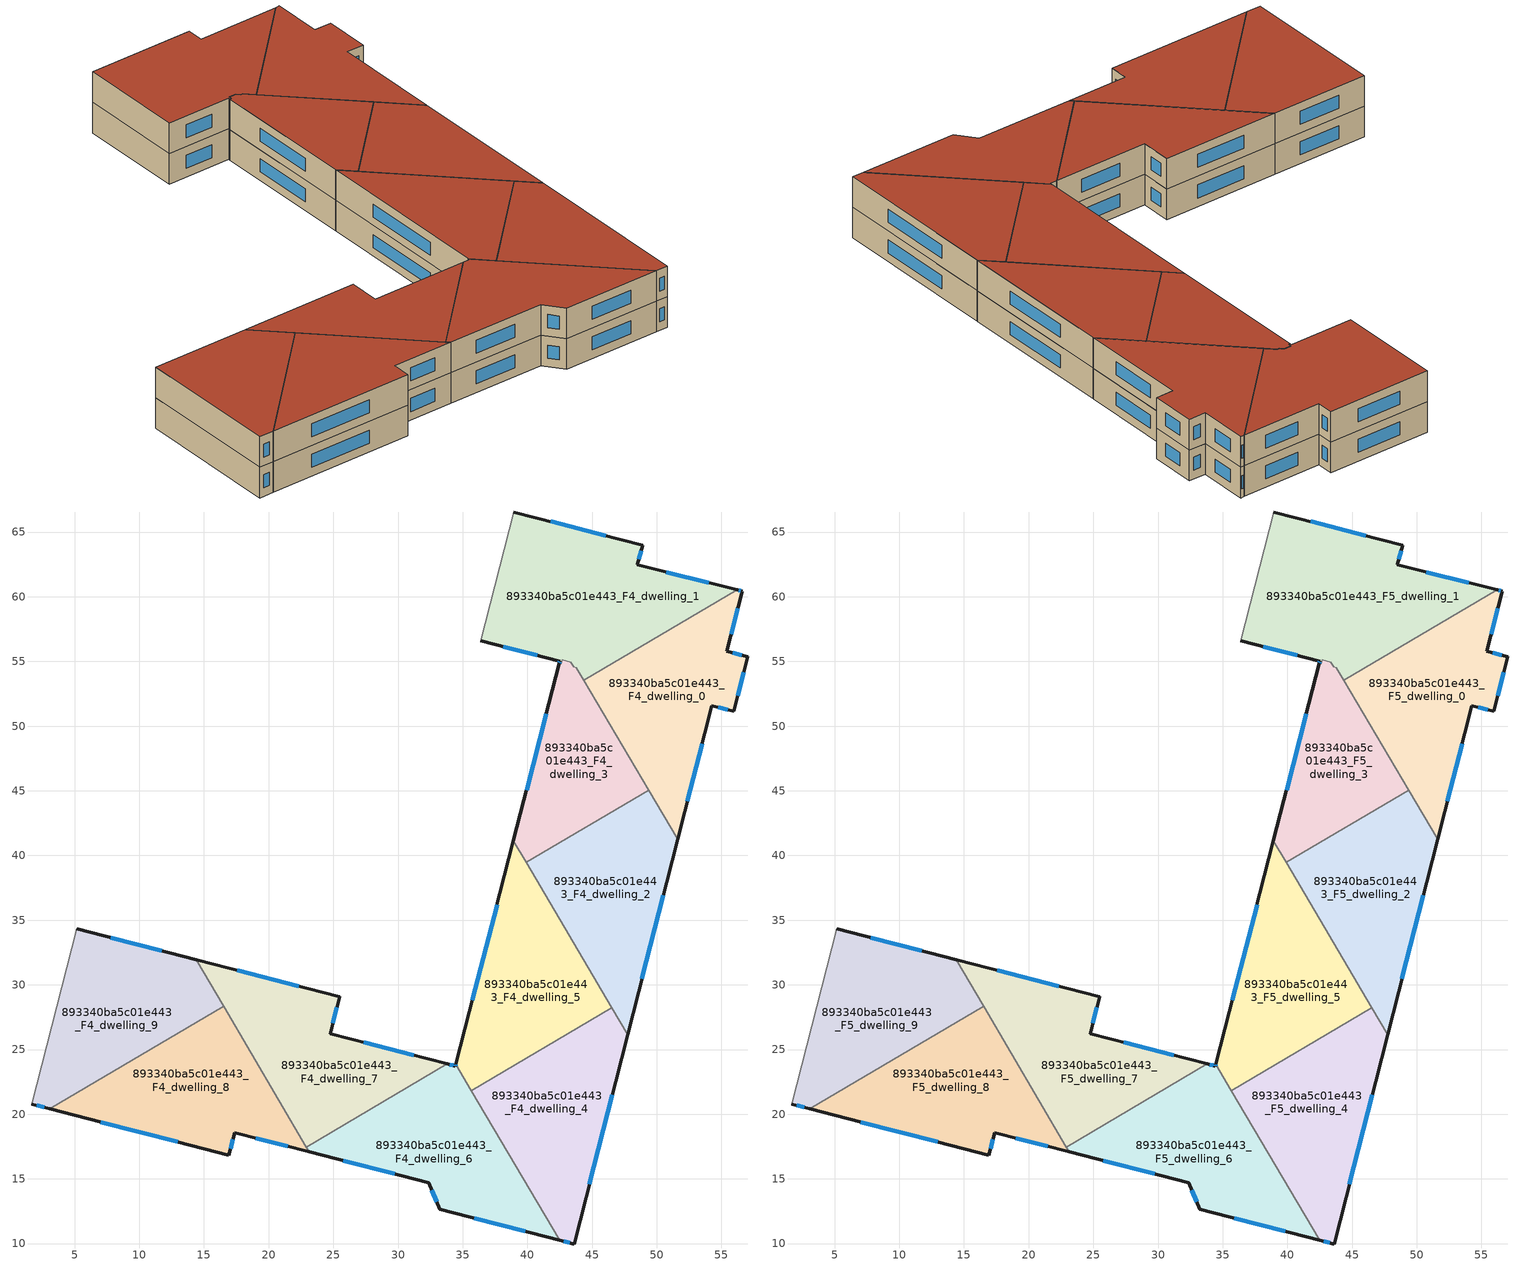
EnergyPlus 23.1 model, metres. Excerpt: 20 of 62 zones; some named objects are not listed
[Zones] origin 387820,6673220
893340ba5c01e443_F4_dwelling_0
 floor to 893340ba5c01e443_F3_dwelling_0 (EU_floor_Construction): 56.6,60.43 55.4,55.79 57.05,55.37 55.96,51.14 54.26,51.57 51.61,41.24 44.37,53.54 56.23,60.53 z12
 wall outside (EU_wall_Construction): 51.61,41.24 54.26,51.57 55.96,51.14 57.05,55.37 55.4,55.79 56.6,60.43 56.23,60.53 z12:15
 wall to 893340ba5c01e443_F4_dwelling_1 (EU_wall_Construction): 56.23,60.53 44.37,53.54 z12:15
 wall to 893340ba5c01e443_F4_dwelling_3 (EU_wall_Construction): 44.37,53.54 49.37,45.05 z12:15
 wall to 893340ba5c01e443_F4_dwelling_2 (EU_wall_Construction): 49.37,45.05 51.61,41.24 z12:15
 window (EU_Window_Construction): 56.27,52.35 56.74,54.16 / 54.75,51.45 55.47,51.26 / 52.37,44.19 53.5,48.62 / 56.5,60.46 56.34,60.5 / 55.74,57.12 56.26,59.11 / 56.58,55.49 55.87,55.67 z12.86:14.14
893340ba5c01e443_F4_dwelling_1
 floor to 893340ba5c01e443_F3_dwelling_1 (EU_floor_Construction): 56.23,60.53 44.37,53.54 43.78,54.53 43.58,54.58 43.36,54.95 42.69,55.12 42.61,54.83 42.47,54.87 42.5,55.01 36.37,56.59 38.94,66.55 48.9,63.98 48.51,62.46 z12
 wall outside (EU_wall_Construction): 36.37,56.59 42.5,55.01 42.47,54.87 / 56.23,60.53 48.51,62.46 48.9,63.98 38.94,66.55 z12:15
 wall adiabatic (EU_wall_Construction): 38.94,66.55 36.37,56.59 z12:15
 wall to 893340ba5c01e443_F4_dwelling_3 (EU_wall_Construction): 42.47,54.87 42.61,54.83 42.69,55.12 43.36,54.95 43.58,54.58 43.78,54.53 44.37,53.54 z12:15
 window (EU_Window_Construction): 42.49,54.97 42.48,54.91 / 38.12,56.14 40.75,55.46 / 46.05,64.72 41.79,65.82 / 48.62,62.89 48.79,63.55 / 54.03,61.08 50.71,61.91 z12.86:14.14
893340ba5c01e443_F4_dwelling_2
 floor to 893340ba5c01e443_F3_dwelling_2 (EU_floor_Construction): 49.37,45.05 51.61,41.24 47.75,26.14 39.9,39.47 z12
 wall outside (EU_wall_Construction): 47.75,26.14 51.61,41.24 z12:15
 wall to 893340ba5c01e443_F4_dwelling_3 (EU_wall_Construction): 49.37,45.05 39.9,39.47 z12:15
 wall to 893340ba5c01e443_F4_dwelling_5 (EU_wall_Construction): 39.9,39.47 46.53,28.21 z12:15
 wall to 893340ba5c01e443_F4_dwelling_4 (EU_wall_Construction): 46.53,28.21 47.75,26.14 z12:15
 window (EU_Window_Construction): 48.85,30.46 50.51,36.92 z12.86:14.14
893340ba5c01e443_F4_dwelling_3
 floor to 893340ba5c01e443_F3_dwelling_3 (EU_floor_Construction): 43.78,54.53 49.37,45.05 39.9,39.47 38.92,41.13 42.47,54.87 42.61,54.83 42.69,55.12 43.36,54.95 43.58,54.58 z12
 wall outside (EU_wall_Construction): 42.47,54.87 38.92,41.13 z12:15
 wall to 893340ba5c01e443_F4_dwelling_5 (EU_wall_Construction): 38.92,41.13 39.9,39.47 z12:15
 window (EU_Window_Construction): 41.45,50.94 39.93,45.05 z12.86:14.14
893340ba5c01e443_F4_dwelling_4
 floor to 893340ba5c01e443_F3_dwelling_4 (EU_floor_Construction): 46.53,28.21 47.75,26.14 43.6,9.97 42.48,10.26 35.67,21.82 z12
 wall outside (EU_wall_Construction): 42.48,10.26 43.6,9.97 47.75,26.14 z12:15
 wall to 893340ba5c01e443_F4_dwelling_5 (EU_wall_Construction): 46.53,28.21 35.67,21.82 z12:15
 wall to 893340ba5c01e443_F4_dwelling_6 (EU_wall_Construction): 35.67,21.82 42.48,10.26 z12:15
 window (EU_Window_Construction): 44.79,14.59 46.56,21.52 / 42.8,10.17 43.28,10.05 z12.86:14.14
893340ba5c01e443_F4_dwelling_5
 floor to 893340ba5c01e443_F3_dwelling_5 (EU_floor_Construction): 38.92,41.13 46.53,28.21 35.67,21.82 34.47,23.86 z12
 wall outside (EU_wall_Construction): 38.92,41.13 34.47,23.86 z12:15
 wall to 893340ba5c01e443_F4_dwelling_6 (EU_wall_Construction): 34.47,23.86 35.67,21.82 z12:15
 window (EU_Window_Construction): 37.65,36.19 35.74,28.79 z12.86:14.14
893340ba5c01e443_F4_dwelling_6
 floor to 893340ba5c01e443_F3_dwelling_6 (EU_floor_Construction): 34.47,23.86 42.48,10.26 33.24,12.64 32.37,14.71 23.14,17.08 22.92,17.46 33.82,23.88 34.43,23.72 z12
 wall outside (EU_wall_Construction): 34.47,23.86 34.43,23.72 33.82,23.88 / 23.14,17.08 32.37,14.71 33.24,12.64 42.48,10.26 z12:15
 wall to 893340ba5c01e443_F4_dwelling_7 (EU_wall_Construction): 33.82,23.88 22.92,17.46 z12:15
 wall to 893340ba5c01e443_F4_dwelling_8 (EU_wall_Construction): 22.92,17.46 23.14,17.08 z12:15
 window (EU_Window_Construction): 34.26,23.77 33.99,23.84 / 34.46,23.82 34.45,23.76 / 35.88,11.96 39.84,10.94 / 32.62,14.12 32.99,13.23 / 25.78,16.4 29.73,15.39 z12.86:14.14
893340ba5c01e443_F4_dwelling_7
 floor to 893340ba5c01e443_F3_dwelling_7 (EU_floor_Construction): 33.82,23.88 22.92,17.46 14.39,31.94 25.48,29.08 24.75,26.22 z12
 wall outside (EU_wall_Construction): 33.82,23.88 24.75,26.22 25.48,29.08 14.39,31.94 z12:15
 wall to 893340ba5c01e443_F4_dwelling_9 (EU_wall_Construction): 14.39,31.94 16.51,28.34 z12:15
 wall to 893340ba5c01e443_F4_dwelling_8 (EU_wall_Construction): 16.51,28.34 22.92,17.46 z12:15
 window (EU_Window_Construction): 31.23,24.55 27.34,25.55 / 22.32,29.89 17.56,31.12 / 24.96,27.04 25.27,28.26 z12.86:14.14
893340ba5c01e443_F4_dwelling_8
 floor to 893340ba5c01e443_F3_dwelling_8 (EU_floor_Construction): 16.51,28.34 23.14,17.08 17.37,18.57 16.92,16.85 3.07,20.42 z12
 wall outside (EU_wall_Construction): 3.07,20.42 16.92,16.85 17.37,18.57 23.14,17.08 z12:15
 wall to 893340ba5c01e443_F4_dwelling_9 (EU_wall_Construction): 16.51,28.34 3.07,20.42 z12:15
 window (EU_Window_Construction): 19.02,18.15 21.49,17.51 / 17.05,17.34 17.24,18.08 / 7.03,19.4 12.96,17.87 z12.86:14.14
893340ba5c01e443_F4_dwelling_9
 floor to 893340ba5c01e443_F3_dwelling_9 (EU_floor_Construction): 14.39,31.94 16.51,28.34 3.07,20.42 1.67,20.78 5.16,34.32 z12
 wall outside (EU_wall_Construction): 1.67,20.78 3.07,20.42 / 14.39,31.94 5.16,34.32 z12:15
 wall adiabatic (EU_wall_Construction): 5.16,34.32 1.67,20.78 z12:15
 window (EU_Window_Construction): 2.07,20.68 2.67,20.52 / 11.75,32.62 7.8,33.64 z12.86:14.14
893340ba5c01e443_F5_dwelling_0
 floor to 893340ba5c01e443_F4_dwelling_0 (EU_floor_Construction): 56.6,60.43 55.4,55.79 57.05,55.37 55.96,51.14 54.26,51.57 51.61,41.24 44.37,53.54 56.23,60.53 z15
 wall outside (EU_wall_Construction): 51.61,41.24 54.26,51.57 55.96,51.14 57.05,55.37 55.4,55.79 56.6,60.43 56.23,60.53 z15:18
 wall to 893340ba5c01e443_F5_dwelling_1 (EU_wall_Construction): 56.23,60.53 44.37,53.54 z15:18
 wall to 893340ba5c01e443_F5_dwelling_3 (EU_wall_Construction): 44.37,53.54 49.37,45.05 z15:18
 wall to 893340ba5c01e443_F5_dwelling_2 (EU_wall_Construction): 49.37,45.05 51.61,41.24 z15:18
 window (EU_Window_Construction): 56.27,52.35 56.74,54.16 / 54.75,51.45 55.47,51.26 / 52.37,44.19 53.5,48.62 / 56.5,60.46 56.34,60.5 / 55.74,57.12 56.26,59.11 / 56.58,55.49 55.87,55.67 z15.86:17.14
 roof outside (EU_roof_Construction): 51.61,41.24 54.26,51.57 55.96,51.14 57.05,55.37 55.4,55.79 56.6,60.43 56.23,60.53 44.37,53.54 z18
893340ba5c01e443_F5_dwelling_1
 floor to 893340ba5c01e443_F4_dwelling_1 (EU_floor_Construction): 56.23,60.53 44.37,53.54 43.78,54.53 43.58,54.58 43.36,54.95 42.69,55.12 42.61,54.83 42.47,54.87 42.5,55.01 36.37,56.59 38.94,66.55 48.9,63.98 48.51,62.46 z15
 wall outside (EU_wall_Construction): 36.37,56.59 42.5,55.01 42.47,54.87 / 56.23,60.53 48.51,62.46 48.9,63.98 38.94,66.55 z15:18
 wall adiabatic (EU_wall_Construction): 38.94,66.55 36.37,56.59 z15:18
 wall to 893340ba5c01e443_F5_dwelling_3 (EU_wall_Construction): 42.47,54.87 42.61,54.83 42.69,55.12 43.36,54.95 43.58,54.58 43.78,54.53 44.37,53.54 z15:18
 window (EU_Window_Construction): 42.49,54.97 42.48,54.91 / 38.12,56.14 40.75,55.46 / 46.05,64.72 41.79,65.82 / 48.62,62.89 48.79,63.55 / 54.03,61.08 50.71,61.91 z15.86:17.14
 roof outside (EU_roof_Construction): 56.23,60.53 48.51,62.46 48.9,63.98 38.94,66.55 36.37,56.59 42.5,55.01 42.47,54.87 42.61,54.83 42.69,55.12 43.36,54.95 43.58,54.58 43.78,54.53 44.37,53.54 z18
893340ba5c01e443_F5_dwelling_2
 floor to 893340ba5c01e443_F4_dwelling_2 (EU_floor_Construction): 49.37,45.05 51.61,41.24 47.75,26.14 39.9,39.47 z15
 wall outside (EU_wall_Construction): 47.75,26.14 51.61,41.24 z15:18
 wall to 893340ba5c01e443_F5_dwelling_3 (EU_wall_Construction): 49.37,45.05 39.9,39.47 z15:18
 wall to 893340ba5c01e443_F5_dwelling_5 (EU_wall_Construction): 39.9,39.47 46.53,28.21 z15:18
 wall to 893340ba5c01e443_F5_dwelling_4 (EU_wall_Construction): 46.53,28.21 47.75,26.14 z15:18
 window (EU_Window_Construction): 48.85,30.46 50.51,36.92 z15.86:17.14
 roof outside (EU_roof_Construction): 47.75,26.14 51.61,41.24 49.37,45.05 39.9,39.47 z18
893340ba5c01e443_F5_dwelling_3
 floor to 893340ba5c01e443_F4_dwelling_3 (EU_floor_Construction): 43.78,54.53 49.37,45.05 39.9,39.47 38.92,41.13 42.47,54.87 42.61,54.83 42.69,55.12 43.36,54.95 43.58,54.58 z15
 wall outside (EU_wall_Construction): 42.47,54.87 38.92,41.13 z15:18
 wall to 893340ba5c01e443_F5_dwelling_5 (EU_wall_Construction): 38.92,41.13 39.9,39.47 z15:18
 window (EU_Window_Construction): 41.45,50.94 39.93,45.05 z15.86:17.14
 roof outside (EU_roof_Construction): 49.37,45.05 43.78,54.53 43.58,54.58 43.36,54.95 42.69,55.12 42.61,54.83 42.47,54.87 38.92,41.13 39.9,39.47 z18
893340ba5c01e443_F5_dwelling_4
 floor to 893340ba5c01e443_F4_dwelling_4 (EU_floor_Construction): 46.53,28.21 47.75,26.14 43.6,9.97 42.48,10.26 35.67,21.82 z15
 wall outside (EU_wall_Construction): 42.48,10.26 43.6,9.97 47.75,26.14 z15:18
 wall to 893340ba5c01e443_F5_dwelling_5 (EU_wall_Construction): 46.53,28.21 35.67,21.82 z15:18
 wall to 893340ba5c01e443_F5_dwelling_6 (EU_wall_Construction): 35.67,21.82 42.48,10.26 z15:18
 window (EU_Window_Construction): 44.79,14.59 46.56,21.52 / 42.8,10.17 43.28,10.05 z15.86:17.14
 roof outside (EU_roof_Construction): 43.6,9.97 47.75,26.14 46.53,28.21 35.67,21.82 42.48,10.26 z18
893340ba5c01e443_F5_dwelling_5
 floor to 893340ba5c01e443_F4_dwelling_5 (EU_floor_Construction): 38.92,41.13 46.53,28.21 35.67,21.82 34.47,23.86 z15
 wall outside (EU_wall_Construction): 38.92,41.13 34.47,23.86 z15:18
 wall to 893340ba5c01e443_F5_dwelling_6 (EU_wall_Construction): 34.47,23.86 35.67,21.82 z15:18
 window (EU_Window_Construction): 37.65,36.19 35.74,28.79 z15.86:17.14
 roof outside (EU_roof_Construction): 46.53,28.21 38.92,41.13 34.47,23.86 35.67,21.82 z18
893340ba5c01e443_F5_dwelling_6
 floor to 893340ba5c01e443_F4_dwelling_6 (EU_floor_Construction): 34.47,23.86 42.48,10.26 33.24,12.64 32.37,14.71 23.14,17.08 22.92,17.46 33.82,23.88 34.43,23.72 z15
 wall outside (EU_wall_Construction): 34.47,23.86 34.43,23.72 33.82,23.88 / 23.14,17.08 32.37,14.71 33.24,12.64 42.48,10.26 z15:18
 wall to 893340ba5c01e443_F5_dwelling_7 (EU_wall_Construction): 33.82,23.88 22.92,17.46 z15:18
 wall to 893340ba5c01e443_F5_dwelling_8 (EU_wall_Construction): 22.92,17.46 23.14,17.08 z15:18
 window (EU_Window_Construction): 34.26,23.77 33.99,23.84 / 34.46,23.82 34.45,23.76 / 35.88,11.96 39.84,10.94 / 32.62,14.12 32.99,13.23 / 25.78,16.4 29.73,15.39 z15.86:17.14
 roof outside (EU_roof_Construction): 42.48,10.26 34.47,23.86 34.43,23.72 33.82,23.88 22.92,17.46 23.14,17.08 32.37,14.71 33.24,12.64 z18
893340ba5c01e443_F5_dwelling_7
 floor to 893340ba5c01e443_F4_dwelling_7 (EU_floor_Construction): 33.82,23.88 22.92,17.46 14.39,31.94 25.48,29.08 24.75,26.22 z15
 wall outside (EU_wall_Construction): 33.82,23.88 24.75,26.22 25.48,29.08 14.39,31.94 z15:18
 wall to 893340ba5c01e443_F5_dwelling_9 (EU_wall_Construction): 14.39,31.94 16.51,28.34 z15:18
 wall to 893340ba5c01e443_F5_dwelling_8 (EU_wall_Construction): 16.51,28.34 22.92,17.46 z15:18
 window (EU_Window_Construction): 31.23,24.55 27.34,25.55 / 22.32,29.89 17.56,31.12 / 24.96,27.04 25.27,28.26 z15.86:17.14
 roof outside (EU_roof_Construction): 33.82,23.88 24.75,26.22 25.48,29.08 14.39,31.94 22.92,17.46 z18
893340ba5c01e443_F5_dwelling_8
 floor to 893340ba5c01e443_F4_dwelling_8 (EU_floor_Construction): 16.51,28.34 23.14,17.08 17.37,18.57 16.92,16.85 3.07,20.42 z15
 wall outside (EU_wall_Construction): 3.07,20.42 16.92,16.85 17.37,18.57 23.14,17.08 z15:18
 wall to 893340ba5c01e443_F5_dwelling_9 (EU_wall_Construction): 16.51,28.34 3.07,20.42 z15:18
 window (EU_Window_Construction): 19.02,18.15 21.49,17.51 / 17.05,17.34 17.24,18.08 / 7.03,19.4 12.96,17.87 z15.86:17.14
 roof outside (EU_roof_Construction): 23.14,17.08 16.51,28.34 3.07,20.42 16.92,16.85 17.37,18.57 z18
893340ba5c01e443_F5_dwelling_9
 floor to 893340ba5c01e443_F4_dwelling_9 (EU_floor_Construction): 14.39,31.94 16.51,28.34 3.07,20.42 1.67,20.78 5.16,34.32 z15
 wall outside (EU_wall_Construction): 1.67,20.78 3.07,20.42 / 14.39,31.94 5.16,34.32 z15:18
 wall adiabatic (EU_wall_Construction): 5.16,34.32 1.67,20.78 z15:18
 window (EU_Window_Construction): 2.07,20.68 2.67,20.52 / 11.75,32.62 7.8,33.64 z15.86:17.14
 roof outside (EU_roof_Construction): 16.51,28.34 14.39,31.94 5.16,34.32 1.67,20.78 3.07,20.42 z18
[Building]
EU S2 Campaign: North Axis=0; Terrain=City; Solar Distribution=FullExterior
[Site:Location]
Helsinki-Vantaa.AP: Latitude=60.317; Longitude=24.963; Time Zone=2; Elevation=54.6
[SizingPeriod:WeatherFileDays]
AnnualSizingPeriod: Begin Month=1; Begin Day of Month=1; End Month=12; End Day of Month=31; Day of Week for Start Day=Monday; Use Weather File Daylight Saving Period=No; Use Weather File Rain and Snow Indicators=No
[MATERIAL]
EU_InternalMass_Material: Roughness=MediumRough; Thickness=0.1; Conductivity=1; Density=1800; Specific Heat=900; Thermal Absorptance=0.9; Solar Absorptance=0.7; Visible Absorptance=0.7
[MATERIAL:NOMASS] Roughness=MediumRough; Thermal Absorptance=0.9; Solar Absorptance=0.7; Visible Absorptance=0.7
Name | Thermal Resistance
EU_wall_NoMass | 5.91765
EU_roof_NoMass | 11.1778
EU_floor_NoMass | 6.2875
[WINDOWMATERIAL:SIMPLEGLAZINGSYSTEM]
EU_Window_SimpleGlazing: UFactor=0.994035; Solar Heat Gain Coefficient=0.7; Visible Transmittance=0.7
[CONSTRUCTION]
EU_wall_Construction: EU_wall_NoMass
EU_roof_Construction: EU_roof_NoMass
EU_floor_Construction: EU_floor_NoMass
EU_Window_Construction: EU_Window_SimpleGlazing
EU_InternalMass_Construction: EU_InternalMass_Material
[ZONE] Type=1; Multiplier=1; Ceiling Height=autocalculate; Floor Area=autocalculate; Part of Total Floor Area=Yes
Name | Volume
893340ba5c01e443_F4_dwelling_0; 893340ba5c01e443_F5_dwelling_0; 893340ba5c01e443_F4_dwelling_9; 893340ba5c01e443_F5_dwelling_9 | 327.978
893340ba5c01e443_F4_dwelling_1; 893340ba5c01e443_F5_dwelling_1 | 413.249
893340ba5c01e443_F4_dwelling_2; 893340ba5c01e443_F5_dwelling_2 | 327.999
893340ba5c01e443_F4_dwelling_3; 893340ba5c01e443_F5_dwelling_3 | 242.728
893340ba5c01e443_F4_dwelling_4; 893340ba5c01e443_F5_dwelling_4; 893340ba5c01e443_F4_dwelling_7; 893340ba5c01e443_F5_dwelling_7 | 327.981
893340ba5c01e443_F4_dwelling_5; 893340ba5c01e443_F5_dwelling_5 | 327.992
893340ba5c01e443_F4_dwelling_6; 893340ba5c01e443_F5_dwelling_6 | 327.973
893340ba5c01e443_F4_dwelling_8; 893340ba5c01e443_F5_dwelling_8 | 328.012
[INTERNALMASS] Construction=EU_InternalMass_Construction
Name | Zone or ZoneList | Surface Area
893340ba5c01e443_F4_dwelling_0_EU_InternalMass | 893340ba5c01e443_F4_dwelling_0 | 109.326
893340ba5c01e443_F4_dwelling_1_EU_InternalMass | 893340ba5c01e443_F4_dwelling_1 | 137.752
893340ba5c01e443_F4_dwelling_2_EU_InternalMass | 893340ba5c01e443_F4_dwelling_2 | 109.333
893340ba5c01e443_F4_dwelling_3_EU_InternalMass | 893340ba5c01e443_F4_dwelling_3 | 80.908
893340ba5c01e443_F4_dwelling_4_EU_InternalMass | 893340ba5c01e443_F4_dwelling_4 | 109.327
893340ba5c01e443_F4_dwelling_5_EU_InternalMass | 893340ba5c01e443_F4_dwelling_5 | 109.33
893340ba5c01e443_F4_dwelling_6_EU_InternalMass | 893340ba5c01e443_F4_dwelling_6 | 109.324
893340ba5c01e443_F4_dwelling_7_EU_InternalMass | 893340ba5c01e443_F4_dwelling_7 | 109.328
893340ba5c01e443_F4_dwelling_8_EU_InternalMass | 893340ba5c01e443_F4_dwelling_8 | 109.337
893340ba5c01e443_F4_dwelling_9_EU_InternalMass | 893340ba5c01e443_F4_dwelling_9 | 109.326
893340ba5c01e443_F5_dwelling_0_EU_InternalMass | 893340ba5c01e443_F5_dwelling_0 | 109.326
893340ba5c01e443_F5_dwelling_1_EU_InternalMass | 893340ba5c01e443_F5_dwelling_1 | 137.752
893340ba5c01e443_F5_dwelling_2_EU_InternalMass | 893340ba5c01e443_F5_dwelling_2 | 109.333
893340ba5c01e443_F5_dwelling_3_EU_InternalMass | 893340ba5c01e443_F5_dwelling_3 | 80.908
893340ba5c01e443_F5_dwelling_4_EU_InternalMass | 893340ba5c01e443_F5_dwelling_4 | 109.327
893340ba5c01e443_F5_dwelling_5_EU_InternalMass | 893340ba5c01e443_F5_dwelling_5 | 109.33
893340ba5c01e443_F5_dwelling_6_EU_InternalMass | 893340ba5c01e443_F5_dwelling_6 | 109.324
893340ba5c01e443_F5_dwelling_7_EU_InternalMass | 893340ba5c01e443_F5_dwelling_7 | 109.328
893340ba5c01e443_F5_dwelling_8_EU_InternalMass | 893340ba5c01e443_F5_dwelling_8 | 109.337
893340ba5c01e443_F5_dwelling_9_EU_InternalMass | 893340ba5c01e443_F5_dwelling_9 | 109.326
[OTHEREQUIPMENT] Fuel Type=Electricity; Design Level Calculation Method=Watts/Area; Power per Zone Floor Area=1; Fraction Latent=0; Fraction Radiant=0; Fraction Lost=0; Carbon Dioxide Generation Rate=0; EndUse Subcategory=EU_Step8_InternalGains
Name | Zone or ZoneList or Space or SpaceList | Schedule
EU_Step8_InternalGain_893340ba5c01e443_F4_dwelling_0_f000 | 893340ba5c01e443_F4_dwelling_0 | EU_Step8_GainSchedule_893340ba5c01e443_F4_dwelling_0_f000
EU_Step8_InternalGain_893340ba5c01e443_F4_dwelling_1_f000 | 893340ba5c01e443_F4_dwelling_1 | EU_Step8_GainSchedule_893340ba5c01e443_F4_dwelling_1_f000
EU_Step8_InternalGain_893340ba5c01e443_F4_dwelling_2_f000 | 893340ba5c01e443_F4_dwelling_2 | EU_Step8_GainSchedule_893340ba5c01e443_F4_dwelling_2_f000
EU_Step8_InternalGain_893340ba5c01e443_F4_dwelling_3_f000 | 893340ba5c01e443_F4_dwelling_3 | EU_Step8_GainSchedule_893340ba5c01e443_F4_dwelling_3_f000
EU_Step8_InternalGain_893340ba5c01e443_F4_dwelling_4_f000 | 893340ba5c01e443_F4_dwelling_4 | EU_Step8_GainSchedule_893340ba5c01e443_F4_dwelling_4_f000
EU_Step8_InternalGain_893340ba5c01e443_F4_dwelling_5_f000 | 893340ba5c01e443_F4_dwelling_5 | EU_Step8_GainSchedule_893340ba5c01e443_F4_dwelling_5_f000
EU_Step8_InternalGain_893340ba5c01e443_F4_dwelling_6_f000 | 893340ba5c01e443_F4_dwelling_6 | EU_Step8_GainSchedule_893340ba5c01e443_F4_dwelling_6_f000
EU_Step8_InternalGain_893340ba5c01e443_F4_dwelling_7_f000 | 893340ba5c01e443_F4_dwelling_7 | EU_Step8_GainSchedule_893340ba5c01e443_F4_dwelling_7_f000
EU_Step8_InternalGain_893340ba5c01e443_F4_dwelling_8_f000 | 893340ba5c01e443_F4_dwelling_8 | EU_Step8_GainSchedule_893340ba5c01e443_F4_dwelling_8_f000
EU_Step8_InternalGain_893340ba5c01e443_F4_dwelling_9_f000 | 893340ba5c01e443_F4_dwelling_9 | EU_Step8_GainSchedule_893340ba5c01e443_F4_dwelling_9_f000
EU_Step8_InternalGain_893340ba5c01e443_F5_dwelling_0_f000 | 893340ba5c01e443_F5_dwelling_0 | EU_Step8_GainSchedule_893340ba5c01e443_F5_dwelling_0_f000
EU_Step8_InternalGain_893340ba5c01e443_F5_dwelling_1_f000 | 893340ba5c01e443_F5_dwelling_1 | EU_Step8_GainSchedule_893340ba5c01e443_F5_dwelling_1_f000
EU_Step8_InternalGain_893340ba5c01e443_F5_dwelling_2_f000 | 893340ba5c01e443_F5_dwelling_2 | EU_Step8_GainSchedule_893340ba5c01e443_F5_dwelling_2_f000
EU_Step8_InternalGain_893340ba5c01e443_F5_dwelling_3_f000 | 893340ba5c01e443_F5_dwelling_3 | EU_Step8_GainSchedule_893340ba5c01e443_F5_dwelling_3_f000
EU_Step8_InternalGain_893340ba5c01e443_F5_dwelling_4_f000 | 893340ba5c01e443_F5_dwelling_4 | EU_Step8_GainSchedule_893340ba5c01e443_F5_dwelling_4_f000
EU_Step8_InternalGain_893340ba5c01e443_F5_dwelling_5_f000 | 893340ba5c01e443_F5_dwelling_5 | EU_Step8_GainSchedule_893340ba5c01e443_F5_dwelling_5_f000
EU_Step8_InternalGain_893340ba5c01e443_F5_dwelling_6_f000 | 893340ba5c01e443_F5_dwelling_6 | EU_Step8_GainSchedule_893340ba5c01e443_F5_dwelling_6_f000
EU_Step8_InternalGain_893340ba5c01e443_F5_dwelling_7_f000 | 893340ba5c01e443_F5_dwelling_7 | EU_Step8_GainSchedule_893340ba5c01e443_F5_dwelling_7_f000
EU_Step8_InternalGain_893340ba5c01e443_F5_dwelling_8_f000 | 893340ba5c01e443_F5_dwelling_8 | EU_Step8_GainSchedule_893340ba5c01e443_F5_dwelling_8_f000
EU_Step8_InternalGain_893340ba5c01e443_F5_dwelling_9_f000 | 893340ba5c01e443_F5_dwelling_9 | EU_Step8_GainSchedule_893340ba5c01e443_F5_dwelling_9_f000
[ZONEVENTILATION:DESIGNFLOWRATE] Schedule=EU_AlwaysOn; Design Flow Rate Calculation Method=AirChanges/Hour; Air Changes per Hour=0.596421; Ventilation Type=Natural; Fan Pressure Rise=0; Fan Total Efficiency=1; Constant Term Coefficient=1; Temperature Term Coefficient=0; Velocity Term Coefficient=0; Velocity Squared Term Coefficient=0; Minimum Indoor Temperature=-100; Maximum Indoor Temperature=100; Delta Temperature=-100; Minimum Outdoor Temperature=-100; Maximum Outdoor Temperature=100; Maximum Wind Speed=40
Name | Zone or ZoneList or Space or SpaceList
EU_ConstantAir_893340ba5c01e443_F4_dwelling_0 | 893340ba5c01e443_F4_dwelling_0
EU_ConstantAir_893340ba5c01e443_F4_dwelling_1 | 893340ba5c01e443_F4_dwelling_1
EU_ConstantAir_893340ba5c01e443_F4_dwelling_2 | 893340ba5c01e443_F4_dwelling_2
EU_ConstantAir_893340ba5c01e443_F4_dwelling_3 | 893340ba5c01e443_F4_dwelling_3
EU_ConstantAir_893340ba5c01e443_F4_dwelling_4 | 893340ba5c01e443_F4_dwelling_4
EU_ConstantAir_893340ba5c01e443_F4_dwelling_5 | 893340ba5c01e443_F4_dwelling_5
EU_ConstantAir_893340ba5c01e443_F4_dwelling_6 | 893340ba5c01e443_F4_dwelling_6
EU_ConstantAir_893340ba5c01e443_F4_dwelling_7 | 893340ba5c01e443_F4_dwelling_7
EU_ConstantAir_893340ba5c01e443_F4_dwelling_8 | 893340ba5c01e443_F4_dwelling_8
EU_ConstantAir_893340ba5c01e443_F4_dwelling_9 | 893340ba5c01e443_F4_dwelling_9
EU_ConstantAir_893340ba5c01e443_F5_dwelling_0 | 893340ba5c01e443_F5_dwelling_0
EU_ConstantAir_893340ba5c01e443_F5_dwelling_1 | 893340ba5c01e443_F5_dwelling_1
EU_ConstantAir_893340ba5c01e443_F5_dwelling_2 | 893340ba5c01e443_F5_dwelling_2
EU_ConstantAir_893340ba5c01e443_F5_dwelling_3 | 893340ba5c01e443_F5_dwelling_3
EU_ConstantAir_893340ba5c01e443_F5_dwelling_4 | 893340ba5c01e443_F5_dwelling_4
EU_ConstantAir_893340ba5c01e443_F5_dwelling_5 | 893340ba5c01e443_F5_dwelling_5
EU_ConstantAir_893340ba5c01e443_F5_dwelling_6 | 893340ba5c01e443_F5_dwelling_6
EU_ConstantAir_893340ba5c01e443_F5_dwelling_7 | 893340ba5c01e443_F5_dwelling_7
EU_ConstantAir_893340ba5c01e443_F5_dwelling_8 | 893340ba5c01e443_F5_dwelling_8
EU_ConstantAir_893340ba5c01e443_F5_dwelling_9 | 893340ba5c01e443_F5_dwelling_9
[HVACTEMPLATE:ZONE:IDEALLOADSAIRSYSTEM] System Availability Schedule=EU_AlwaysOn; Maximum Heating Supply Air Temperature=50; Minimum Cooling Supply Air Temperature=13; Maximum Heating Supply Air Humidity Ratio=0.0156; Minimum Cooling Supply Air Humidity Ratio=0.0077; Heating Limit=NoLimit; Cooling Limit=NoLimit; Heating Availability Schedule=EU_AlwaysOn; Cooling Availability Schedule=EU_CoolingOff; Dehumidification Control Type=ConstantSensibleHeatRatio; Cooling Sensible Heat Ratio=0.7; Dehumidification Setpoint=60; Humidification Control Type=None; Humidification Setpoint=30; Outdoor Air Method=None; Outdoor Air Flow Rate per Person=0.00944; Outdoor Air Flow Rate per Zone Floor Area=0; Outdoor Air Flow Rate per Zone=0; Demand Controlled Ventilation Type=None; Outdoor Air Economizer Type=NoEconomizer; Heat Recovery Type=None; Sensible Heat Recovery Effectiveness=0.7; Latent Heat Recovery Effectiveness=0.65
Name | Template Thermostat
893340ba5c01e443_F4_dwelling_0 | EU_HeatOnly_893340ba5c01e443_F4_dwelling_0
893340ba5c01e443_F4_dwelling_1 | EU_HeatOnly_893340ba5c01e443_F4_dwelling_1
893340ba5c01e443_F4_dwelling_2 | EU_HeatOnly_893340ba5c01e443_F4_dwelling_2
893340ba5c01e443_F4_dwelling_3 | EU_HeatOnly_893340ba5c01e443_F4_dwelling_3
893340ba5c01e443_F4_dwelling_4 | EU_HeatOnly_893340ba5c01e443_F4_dwelling_4
893340ba5c01e443_F4_dwelling_5 | EU_HeatOnly_893340ba5c01e443_F4_dwelling_5
893340ba5c01e443_F4_dwelling_6 | EU_HeatOnly_893340ba5c01e443_F4_dwelling_6
893340ba5c01e443_F4_dwelling_7 | EU_HeatOnly_893340ba5c01e443_F4_dwelling_7
893340ba5c01e443_F4_dwelling_8 | EU_HeatOnly_893340ba5c01e443_F4_dwelling_8
893340ba5c01e443_F4_dwelling_9 | EU_HeatOnly_893340ba5c01e443_F4_dwelling_9
893340ba5c01e443_F5_dwelling_0 | EU_HeatOnly_893340ba5c01e443_F5_dwelling_0
893340ba5c01e443_F5_dwelling_1 | EU_HeatOnly_893340ba5c01e443_F5_dwelling_1
893340ba5c01e443_F5_dwelling_2 | EU_HeatOnly_893340ba5c01e443_F5_dwelling_2
893340ba5c01e443_F5_dwelling_3 | EU_HeatOnly_893340ba5c01e443_F5_dwelling_3
893340ba5c01e443_F5_dwelling_4 | EU_HeatOnly_893340ba5c01e443_F5_dwelling_4
893340ba5c01e443_F5_dwelling_5 | EU_HeatOnly_893340ba5c01e443_F5_dwelling_5
893340ba5c01e443_F5_dwelling_6 | EU_HeatOnly_893340ba5c01e443_F5_dwelling_6
893340ba5c01e443_F5_dwelling_7 | EU_HeatOnly_893340ba5c01e443_F5_dwelling_7
893340ba5c01e443_F5_dwelling_8 | EU_HeatOnly_893340ba5c01e443_F5_dwelling_8
893340ba5c01e443_F5_dwelling_9 | EU_HeatOnly_893340ba5c01e443_F5_dwelling_9
[SIZING:ZONE] Zone Cooling Design Supply Air Temperature Input Method=SupplyAirTemperature; Zone Cooling Design Supply Air Temperature=13; Zone Heating Design Supply Air Temperature Input Method=SupplyAirTemperature; Zone Heating Design Supply Air Temperature=50; Zone Cooling Design Supply Air Humidity Ratio=0.008; Zone Heating Design Supply Air Humidity Ratio=0.008; Cooling Design Air Flow Method=DesignDay; Cooling Design Air Flow Rate=0; Cooling Minimum Air Flow per Zone Floor Area=0.000762; Cooling Minimum Air Flow=0; Cooling Minimum Air Flow Fraction=0.2; Heating Design Air Flow Method=DesignDay; Heating Design Air Flow Rate=0; Heating Maximum Air Flow per Zone Floor Area=0.002032; Heating Maximum Air Flow=0.141576; Heating Maximum Air Flow Fraction=0.3; Account for Dedicated Outdoor Air System=No; Dedicated Outdoor Air System Control Strategy=NeutralSupplyAir; Dedicated Outdoor Air Low Setpoint Temperature for Design=autosize; Dedicated Outdoor Air High Setpoint Temperature for Design=autosize; Zone Load Sizing Method=Sensible Load Only No Latent Load; Zone Latent Cooling Design Supply Air Humidity Ratio Input Method=HumidityRatioDifference; Zone Cooling Design Supply Air Humidity Ratio Difference=0.005; Zone Latent Heating Design Supply Air Humidity Ratio Input Method=HumidityRatioDifference; Zone Humidification Design Supply Air Humidity Ratio Difference=0.005
893340ba5c01e443_F4_dwelling_0; 893340ba5c01e443_F4_dwelling_1; 893340ba5c01e443_F4_dwelling_2; 893340ba5c01e443_F4_dwelling_3; 893340ba5c01e443_F4_dwelling_4; 893340ba5c01e443_F4_dwelling_5; 893340ba5c01e443_F4_dwelling_6; 893340ba5c01e443_F4_dwelling_7; 893340ba5c01e443_F4_dwelling_8; 893340ba5c01e443_F4_dwelling_9; 893340ba5c01e443_F5_dwelling_0; 893340ba5c01e443_F5_dwelling_1; 893340ba5c01e443_F5_dwelling_2; 893340ba5c01e443_F5_dwelling_3; 893340ba5c01e443_F5_dwelling_4; 893340ba5c01e443_F5_dwelling_5; 893340ba5c01e443_F5_dwelling_6; 893340ba5c01e443_F5_dwelling_7; 893340ba5c01e443_F5_dwelling_8; 893340ba5c01e443_F5_dwelling_9
[SCHEDULE:CONSTANT]
Name | Hourly Value
EU_AlwaysOn | 1
EU_CoolingOff | 0
[SCHEDULE:FILE] Column Number=1; Rows to Skip at Top=0; Number of Hours of Data=8760; Column Separator=Comma; Interpolate to Timestep=No; Minutes per Item=60; Adjust Schedule for Daylight Savings=Yes
Name | File
EU_Step8_GainSchedule_893340ba5c01e443_F4_dwelling_0_f000 | ../../schedules/893340ba5c01e443/893340ba5c01e443_F4_dwelling_0_f000_gain.csv
EU_Step8_GainSchedule_893340ba5c01e443_F4_dwelling_1_f000 | ../../schedules/893340ba5c01e443/893340ba5c01e443_F4_dwelling_1_f000_gain.csv
EU_Step8_GainSchedule_893340ba5c01e443_F4_dwelling_2_f000 | ../../schedules/893340ba5c01e443/893340ba5c01e443_F4_dwelling_2_f000_gain.csv
EU_Step8_GainSchedule_893340ba5c01e443_F4_dwelling_3_f000 | ../../schedules/893340ba5c01e443/893340ba5c01e443_F4_dwelling_3_f000_gain.csv
EU_Step8_GainSchedule_893340ba5c01e443_F4_dwelling_4_f000 | ../../schedules/893340ba5c01e443/893340ba5c01e443_F4_dwelling_4_f000_gain.csv
EU_Step8_GainSchedule_893340ba5c01e443_F4_dwelling_5_f000 | ../../schedules/893340ba5c01e443/893340ba5c01e443_F4_dwelling_5_f000_gain.csv
EU_Step8_GainSchedule_893340ba5c01e443_F4_dwelling_6_f000 | ../../schedules/893340ba5c01e443/893340ba5c01e443_F4_dwelling_6_f000_gain.csv
EU_Step8_GainSchedule_893340ba5c01e443_F4_dwelling_7_f000 | ../../schedules/893340ba5c01e443/893340ba5c01e443_F4_dwelling_7_f000_gain.csv
EU_Step8_GainSchedule_893340ba5c01e443_F4_dwelling_8_f000 | ../../schedules/893340ba5c01e443/893340ba5c01e443_F4_dwelling_8_f000_gain.csv
EU_Step8_GainSchedule_893340ba5c01e443_F4_dwelling_9_f000 | ../../schedules/893340ba5c01e443/893340ba5c01e443_F4_dwelling_9_f000_gain.csv
EU_Step8_GainSchedule_893340ba5c01e443_F5_dwelling_0_f000 | ../../schedules/893340ba5c01e443/893340ba5c01e443_F5_dwelling_0_f000_gain.csv
EU_Step8_GainSchedule_893340ba5c01e443_F5_dwelling_1_f000 | ../../schedules/893340ba5c01e443/893340ba5c01e443_F5_dwelling_1_f000_gain.csv
EU_Step8_GainSchedule_893340ba5c01e443_F5_dwelling_2_f000 | ../../schedules/893340ba5c01e443/893340ba5c01e443_F5_dwelling_2_f000_gain.csv
EU_Step8_GainSchedule_893340ba5c01e443_F5_dwelling_3_f000 | ../../schedules/893340ba5c01e443/893340ba5c01e443_F5_dwelling_3_f000_gain.csv
EU_Step8_GainSchedule_893340ba5c01e443_F5_dwelling_4_f000 | ../../schedules/893340ba5c01e443/893340ba5c01e443_F5_dwelling_4_f000_gain.csv
EU_Step8_GainSchedule_893340ba5c01e443_F5_dwelling_5_f000 | ../../schedules/893340ba5c01e443/893340ba5c01e443_F5_dwelling_5_f000_gain.csv
EU_Step8_GainSchedule_893340ba5c01e443_F5_dwelling_6_f000 | ../../schedules/893340ba5c01e443/893340ba5c01e443_F5_dwelling_6_f000_gain.csv
EU_Step8_GainSchedule_893340ba5c01e443_F5_dwelling_7_f000 | ../../schedules/893340ba5c01e443/893340ba5c01e443_F5_dwelling_7_f000_gain.csv
EU_Step8_GainSchedule_893340ba5c01e443_F5_dwelling_8_f000 | ../../schedules/893340ba5c01e443/893340ba5c01e443_F5_dwelling_8_f000_gain.csv
EU_Step8_GainSchedule_893340ba5c01e443_F5_dwelling_9_f000 | ../../schedules/893340ba5c01e443/893340ba5c01e443_F5_dwelling_9_f000_gain.csv
